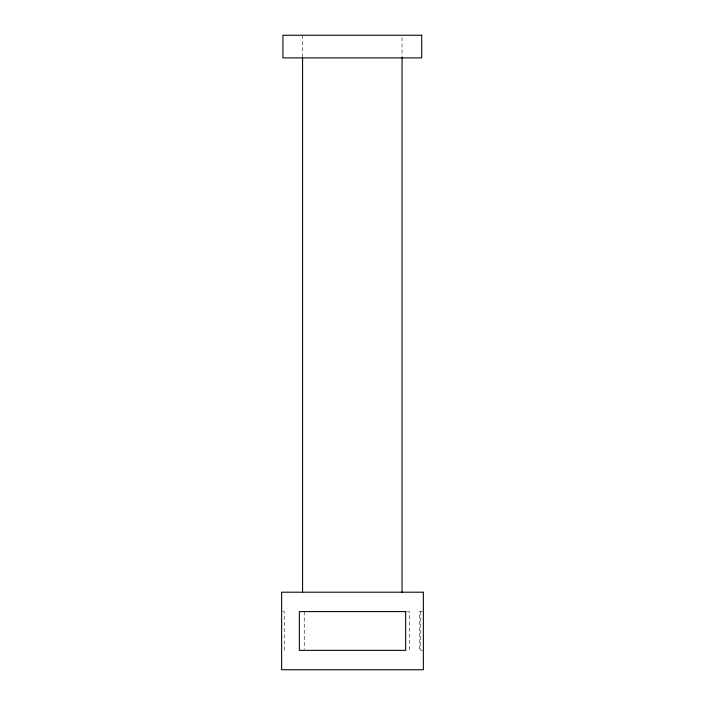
<?xml version="1.0" encoding="UTF-8"?>
<svg xmlns="http://www.w3.org/2000/svg" width="705" height="705" viewBox="0 0 705 705"><rect width="100%" height="100%" fill="white"/><g stroke="black" fill="none" stroke-linecap="round" stroke-linejoin="round"><path stroke-width="0.53" stroke-dasharray="3.52 2.64" d="M282.493 611.587L284.23 611.587L284.23 650.362L282.493 650.362M407.076 611.587L409.27 611.587L409.27 650.362L407.085 650.362M422.506 611.587L419.66 611.587L419.66 650.362L422.506 650.362M420.77 611.587L420.77 650.362M402.053 37.409L402.053 56.805M304.26 611.587L304.26 649.287M302.568 35.25L302.568 56.805"/><path stroke-width="1.06" d="M402.053 57.881L402.053 592.2M302.568 57.881L302.568 592.2M421.705 35.25L282.925 35.25L282.925 57.881L421.705 57.881L421.705 35.25M423.37 592.2L281.63 592.2L281.63 669.75L423.37 669.75L423.37 592.2M405.657 611.587L299.343 611.587L299.343 650.362L405.657 650.362L405.657 611.587"/></g></svg>
